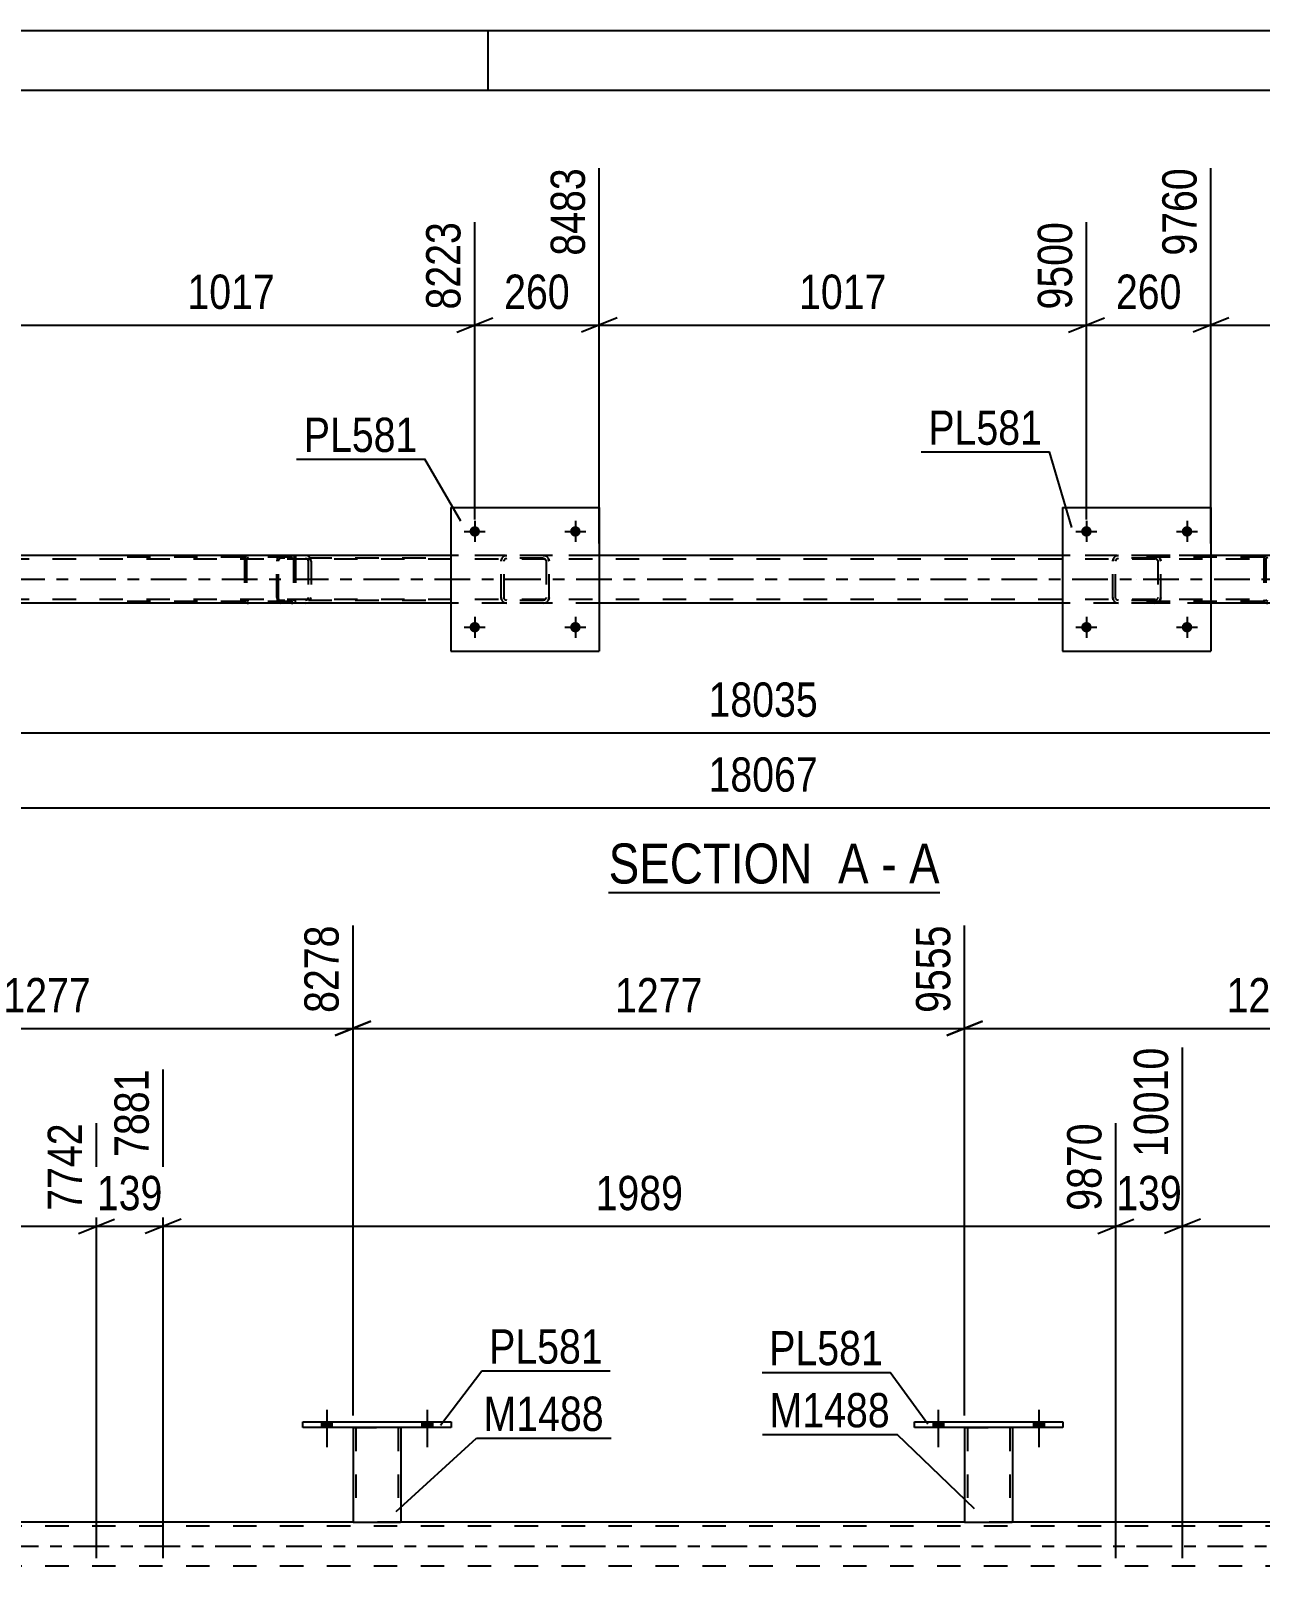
# Model space of a CAD drawing. Header units: millimetres. Extents: x 0 to 841, y 0 to 594.
# Drawn here: x 382.8 to 485.5, y 465.7 to 594 of the extents above; entities that cross this region are included whole.
import ezdxf

# ---------------------------------------------------------------- set-up
doc = ezdxf.new("R2010")
doc.units = ezdxf.units.MM
doc.linetypes.add('DXK_LINE_DOT2', pattern=[3.9198, 1.9599, -1.9599])
doc.linetypes.add('DXK_LINE_DOT3', pattern=[5.9187, 2.979, -0.9799, 0.9799, -0.9799])
doc.styles.add('Arial Narrow', font='ARIALN.TTF', dxfattribs={"height": 0.2})

# ---------------------------------------------------------------- blocks, each defined once
blk = doc.blocks.new('Unknown-814521683-1135')
at = {"color": 5, "linetype": 'Continuous'}
for p, q in [((841, 594), (0, 594)), ((421, 589), (421, 594)), ((836, 589), (5, 589))]:
    blk.add_line(p, q, dxfattribs=at)
blk = doc.blocks.new('Unknown-814521683-11 - 4986')
at = {"color": 6, "linetype": 'Continuous'}
blk.add_line((431.06, 522.01), (458.71, 522.01), dxfattribs=at)
at = {"color": 0, "linetype": 'Continuous'}
for points in [[(449.17, 522.76), (449.17, 526.26), (431.06, 526.26), (431.06, 522.76)], [(452.78, 522.76), (452.78, 526.26), (450.22, 526.26), (450.22, 522.76)], [(455.1, 522.76), (455.1, 526.26), (453.83, 526.26), (453.83, 522.76)], [(458.71, 522.76), (458.71, 526.26), (456.15, 526.26), (456.15, 522.76)]]:
    blk.add_wipeout(points, dxfattribs=at)
at = {"color": 7, "linetype": 'Continuous', "style": 'Arial Narrow'}
for s, p in [('SECTION ', (431.06, 522.76)), ('A', (450.22, 522.76)), ('A', (456.15, 522.76)), ('-', (453.83, 522.76))]:
    blk.add_text(s, height=3.34, dxfattribs=at).set_placement(p)
blk = doc.blocks.new('Part-814521683-5059 - 4986')
at = {"color": 7, "linetype": 'DXK_LINE_DOT2'}
for p, q in [((403.38, 549.87), (403.36, 549.69)), ((403.36, 546.65), (403.36, 549.69)), ((403.44, 550.03), (403.38, 549.87)), ((403.52, 550.13), (403.44, 550.03)), ((403.49, 549.69), (403.5, 549.78)), ((403.49, 546.65), (403.49, 549.69)), ((403.5, 549.78), (403.53, 549.86)), ((403.63, 550.17), (403.52, 550.13)), ((403.53, 549.86), (403.58, 549.91)), ((403.58, 549.91), (403.63, 549.93)), ((415.78, 550.17), (403.63, 550.17)), ((415.78, 549.93), (403.63, 549.93)), ((404.9, 550.17), (404.9, 549.93)), ((405.91, 550.13), (405.72, 550.17)), ((405.72, 549.93), (405.82, 549.91)), ((405.82, 549.91), (405.9, 549.86)), ((405.9, 549.86), (405.95, 549.78)), ((405.95, 549.78), (405.97, 549.69)), ((405.97, 549.69), (405.97, 546.65)), ((406.2, 549.77), (406.18, 549.87)), ((406.22, 549.69), (406.2, 549.77)), ((406.22, 549.69), (406.22, 546.65)), ((403.36, 546.65), (403.38, 546.46)), ((403.5, 546.55), (403.49, 546.65)), ((403.53, 546.48), (403.5, 546.55)), ((403.58, 546.42), (403.53, 546.48)), ((405.9, 546.48), (405.82, 546.42)), ((405.95, 546.55), (405.9, 546.48)), ((405.97, 546.65), (405.95, 546.55)), ((406.18, 546.46), (406.2, 546.56)), ((406.2, 546.56), (406.22, 546.65)), ((403.38, 546.46), (403.44, 546.31)), ((403.44, 546.31), (403.52, 546.2)), ((403.52, 546.2), (403.63, 546.17)), ((403.63, 546.41), (403.58, 546.42)), ((415.78, 546.41), (403.63, 546.41)), ((415.78, 546.17), (403.63, 546.17)), ((404.9, 546.17), (404.9, 546.41)), ((405.82, 546.42), (405.72, 546.41)), ((405.72, 546.17), (405.91, 546.2))]:
    blk.add_line(p, q, dxfattribs=at)
blk.add_arc((405.73, 549.67), 0.492, 23.8494, 68.8059, dxfattribs=at)
blk = doc.blocks.new('Part-814521683-5015 - 4986')
at = {"color": 7, "linetype": 'DXK_LINE_DOT2'}
for p, q in [((755.04, 549.85), (90.98, 549.85)), ((755.04, 550.17), (162.47, 550.17)), ((430.28, 550.17), (417.88, 550.17)), ((481.36, 550.17), (468.96, 550.17)), ((755.04, 546.49), (90.98, 546.49)), ((430.28, 546.17), (417.88, 546.17)), ((481.36, 546.17), (468.96, 546.17))]:
    blk.add_line(p, q, dxfattribs=at)
at = {"color": 2, "linetype": 'Continuous'}
for p, q in [((417.88, 550.17), (379.2, 550.17)), ((468.96, 550.17), (430.28, 550.17)), ((520.04, 550.17), (481.36, 550.17)), ((417.88, 546.17), (379.2, 546.17)), ((468.96, 546.17), (430.28, 546.17)), ((520.04, 546.17), (481.36, 546.17))]:
    blk.add_line(p, q, dxfattribs=at)
at = {"color": 7, "linetype": 'DXK_LINE_DOT3'}
blk.add_line((90.98, 548.17), (755.04, 548.17), dxfattribs=at)
blk = doc.blocks.new('Part-814521683-5098 - 4986')
at = {"color": 7, "linetype": 'DXK_LINE_DOT2'}
for p, q in [((489.7, 550.17), (474.37, 550.17)), ((489.7, 550.01), (474.37, 550.01)), ((485.81, 549.97), (485.78, 549.85)), ((485.78, 549.85), (485.78, 546.49)), ((485.95, 549.85), (485.96, 549.91)), ((485.95, 549.85), (485.95, 546.49)), ((485.96, 549.91), (486, 549.96)), ((486.12, 550.17), (485.99, 550.14)), ((486, 549.96), (486.06, 549.99)), ((486.06, 549.99), (486.12, 550.01)), ((489.83, 550.14), (489.7, 550.17)), ((489.7, 550.01), (489.76, 549.99)), ((489.76, 549.99), (489.79, 549.98)), ((489.79, 549.98), (489.82, 549.96)), ((489.82, 549.96), (489.86, 549.91)), ((489.86, 549.91), (489.87, 549.85)), ((489.87, 549.85), (489.87, 546.49)), ((490.04, 549.85), (490.01, 549.97)), ((490.04, 549.85), (490.04, 546.49)), ((485.78, 546.49), (485.81, 546.36)), ((485.96, 546.43), (485.95, 546.49)), ((489.87, 546.49), (489.86, 546.43)), ((490.01, 546.36), (490.04, 546.49)), ((489.7, 546.33), (474.37, 546.33)), ((489.7, 546.17), (474.37, 546.17)), ((486, 546.37), (485.96, 546.43)), ((485.99, 546.19), (486.12, 546.17)), ((486.06, 546.34), (486, 546.37)), ((486.12, 546.33), (486.06, 546.34)), ((489.7, 546.33), (489.76, 546.34)), ((489.7, 546.17), (489.83, 546.19)), ((489.76, 546.34), (489.79, 546.35)), ((489.79, 546.35), (489.82, 546.37)), ((489.86, 546.43), (489.82, 546.37))]:
    blk.add_line(p, q, dxfattribs=at)
for centre, start, end in [((486.11, 549.83), 110.7583, 155.68), ((489.71, 549.83), 24.32, 69.2417), ((486.11, 546.5), 204.32, 249.2417)]:
    blk.add_arc(centre, 0.331, start, end, dxfattribs=at)
blk = doc.blocks.new('Part-814521683-5099 - 4986')
at = {"color": 7, "linetype": 'DXK_LINE_DOT2'}
for p, q in [((404.56, 550.17), (389.23, 550.17)), ((404.56, 550.01), (389.23, 550.01)), ((400.67, 549.97), (400.65, 549.85)), ((400.65, 549.85), (400.65, 546.49)), ((400.82, 549.85), (400.83, 549.91)), ((400.82, 549.85), (400.82, 546.49)), ((400.83, 549.91), (400.87, 549.96)), ((400.99, 550.17), (400.86, 550.14)), ((400.87, 549.96), (400.92, 549.99)), ((400.92, 549.99), (400.99, 550.01)), ((404.69, 550.14), (404.56, 550.17)), ((404.56, 550.01), (404.63, 549.99)), ((404.63, 549.99), (404.65, 549.98)), ((404.65, 549.98), (404.68, 549.96)), ((404.68, 549.96), (404.72, 549.91)), ((404.72, 549.91), (404.73, 549.85)), ((404.73, 549.85), (404.73, 546.49)), ((404.9, 549.85), (404.88, 549.97)), ((404.9, 549.85), (404.9, 546.49)), ((400.65, 546.49), (400.67, 546.36)), ((400.83, 546.43), (400.82, 546.49)), ((404.73, 546.49), (404.72, 546.43)), ((404.88, 546.36), (404.9, 546.49)), ((404.56, 546.33), (389.23, 546.33)), ((404.56, 546.17), (389.23, 546.17)), ((400.87, 546.37), (400.83, 546.43)), ((400.86, 546.19), (400.99, 546.17)), ((400.92, 546.34), (400.87, 546.37)), ((400.99, 546.33), (400.92, 546.34)), ((404.56, 546.33), (404.63, 546.34)), ((404.56, 546.17), (404.69, 546.19)), ((404.63, 546.34), (404.65, 546.35)), ((404.65, 546.35), (404.68, 546.37)), ((404.72, 546.43), (404.68, 546.37))]:
    blk.add_line(p, q, dxfattribs=at)
for centre, start, end in [((400.97, 549.83), 110.7583, 155.68), ((404.58, 549.83), 24.32, 69.2417), ((400.97, 546.5), 204.32, 249.2417)]:
    blk.add_arc(centre, 0.331, start, end, dxfattribs=at)
blk = doc.blocks.new('Part-814521683-5177 - 4986')
at = {"color": 2, "linetype": 'Continuous'}
for p, q in [((468.96, 554.17), (468.96, 542.17)), ((468.96, 554.17), (481.36, 554.17)), ((481.36, 554.17), (481.36, 542.17)), ((468.96, 542.17), (481.36, 542.17))]:
    blk.add_line(p, q, dxfattribs=at)
blk = doc.blocks.new('Part-814521683-5178 - 4986')
at = {"color": 7, "linetype": 'DXK_LINE_DOT2'}
for p, q in [((473.16, 549.69), (473.19, 549.87)), ((473.19, 549.87), (473.16, 549.69)), ((473.16, 546.65), (473.16, 549.69)), ((473.4, 549.69), (473.42, 549.78)), ((473.4, 546.65), (473.4, 549.69)), ((473.42, 549.78), (473.47, 549.86)), ((473.45, 550.13), (473.64, 550.17)), ((473.64, 550.17), (473.45, 550.13)), ((473.47, 549.86), (473.55, 549.91)), ((473.55, 549.91), (473.64, 549.93)), ((476.68, 550.17), (473.64, 550.17)), ((476.68, 549.93), (473.64, 549.93)), ((476.68, 550.17), (476.86, 550.13)), ((476.86, 550.13), (476.68, 550.17)), ((476.68, 549.93), (476.77, 549.91)), ((476.77, 549.91), (476.85, 549.86)), ((476.85, 549.86), (476.9, 549.78)), ((476.9, 549.78), (476.92, 549.69)), ((476.92, 549.69), (476.92, 546.65)), ((477.12, 549.87), (477.16, 549.69)), ((477.16, 549.69), (477.12, 549.87)), ((477.16, 546.65), (477.16, 549.69)), ((473.19, 546.46), (473.16, 546.65)), ((473.16, 546.65), (473.19, 546.46)), ((473.42, 546.55), (473.4, 546.65)), ((473.47, 546.48), (473.42, 546.55)), ((473.55, 546.42), (473.47, 546.48)), ((476.85, 546.48), (476.77, 546.42)), ((476.9, 546.55), (476.85, 546.48)), ((476.92, 546.65), (476.9, 546.55)), ((477.16, 546.65), (477.12, 546.46)), ((477.12, 546.46), (477.16, 546.65)), ((473.64, 546.17), (473.45, 546.2)), ((473.45, 546.2), (473.64, 546.17)), ((473.64, 546.41), (473.55, 546.42)), ((476.68, 546.41), (473.64, 546.41)), ((476.68, 546.17), (473.64, 546.17)), ((476.77, 546.42), (476.68, 546.41)), ((476.86, 546.2), (476.68, 546.17)), ((476.68, 546.17), (476.86, 546.2))]:
    blk.add_line(p, q, dxfattribs=at)
at = {"color": 7, "linetype": 'DXK_LINE_DOT3'}
blk.add_line((475.16, 548.17), (475.16, 548.17), dxfattribs=at)
at = {"color": 7, "linetype": 'DXK_LINE_DOT2'}
for centre, start, end in [((473.64, 549.69), 112.5, 157.5), ((473.64, 549.69), 112.5, 157.5), ((476.68, 549.69), 22.5, 67.5), ((476.68, 549.69), 22.5, 67.5), ((473.64, 546.65), 202.5, 247.5), ((473.64, 546.65), 202.5, 247.5), ((476.68, 546.65), 292.5, 337.5), ((476.68, 546.65), 292.5, 337.5)]:
    blk.add_arc(centre, 0.48, start, end, dxfattribs=at)
blk = doc.blocks.new('Part-814521683-5183 - 4986')
at = {"color": 2, "linetype": 'Continuous'}
for p, q in [((417.88, 554.17), (417.88, 542.17)), ((417.88, 554.17), (430.28, 554.17)), ((430.28, 554.17), (430.28, 542.17)), ((417.88, 542.17), (430.28, 542.17))]:
    blk.add_line(p, q, dxfattribs=at)
blk = doc.blocks.new('Part-814521683-5184 - 4986')
at = {"color": 7, "linetype": 'DXK_LINE_DOT2'}
for p, q in [((422.08, 549.69), (422.11, 549.87)), ((422.11, 549.87), (422.08, 549.69)), ((422.08, 546.65), (422.08, 549.69)), ((422.32, 549.69), (422.34, 549.78)), ((422.32, 546.65), (422.32, 549.69)), ((422.34, 549.78), (422.39, 549.86)), ((422.37, 550.13), (422.56, 550.17)), ((422.56, 550.17), (422.37, 550.13)), ((422.39, 549.86), (422.47, 549.91)), ((422.47, 549.91), (422.56, 549.93)), ((425.6, 550.17), (422.56, 550.17)), ((425.6, 549.93), (422.56, 549.93)), ((425.6, 550.17), (425.78, 550.13)), ((425.78, 550.13), (425.6, 550.17)), ((425.6, 549.93), (425.69, 549.91)), ((425.69, 549.91), (425.77, 549.86)), ((425.77, 549.86), (425.82, 549.78)), ((425.82, 549.78), (425.84, 549.69)), ((425.84, 549.69), (425.84, 546.65)), ((426.04, 549.87), (426.08, 549.69)), ((426.08, 549.69), (426.04, 549.87)), ((426.08, 546.65), (426.08, 549.69)), ((422.11, 546.46), (422.08, 546.65)), ((422.08, 546.65), (422.11, 546.46)), ((422.34, 546.55), (422.32, 546.65)), ((422.39, 546.48), (422.34, 546.55)), ((422.47, 546.42), (422.39, 546.48)), ((425.77, 546.48), (425.69, 546.42)), ((425.82, 546.55), (425.77, 546.48)), ((425.84, 546.65), (425.82, 546.55)), ((426.08, 546.65), (426.04, 546.46)), ((426.04, 546.46), (426.08, 546.65)), ((422.56, 546.17), (422.37, 546.2)), ((422.37, 546.2), (422.56, 546.17)), ((422.56, 546.41), (422.47, 546.42)), ((425.6, 546.41), (422.56, 546.41)), ((425.6, 546.17), (422.56, 546.17)), ((425.69, 546.42), (425.6, 546.41)), ((425.78, 546.2), (425.6, 546.17)), ((425.6, 546.17), (425.78, 546.2))]:
    blk.add_line(p, q, dxfattribs=at)
at = {"color": 7, "linetype": 'DXK_LINE_DOT3'}
blk.add_line((424.08, 548.17), (424.08, 548.17), dxfattribs=at)
at = {"color": 7, "linetype": 'DXK_LINE_DOT2'}
for centre, start, end in [((422.56, 549.69), 112.5, 157.5), ((422.56, 549.69), 112.5, 157.5), ((425.6, 549.69), 22.5, 67.5), ((425.6, 549.69), 22.5, 67.5), ((422.56, 546.65), 202.5, 247.5), ((422.56, 546.65), 202.5, 247.5), ((425.6, 546.65), 292.5, 337.5), ((425.6, 546.65), 292.5, 337.5)]:
    blk.add_arc(centre, 0.48, start, end, dxfattribs=at)
blk = doc.blocks.new('Bolt-814521683-5210 - 4986')
at = {"linetype": 'Continuous'}
for points in [[(471.4, 552.17, -1), (470.52, 552.17, -1)], [(479.8, 552.17, -1), (478.92, 552.17, -1)]]:
    blk.add_hatch(color=1, dxfattribs=at).paths.add_polyline_path(points)
at = {"color": 1, "linetype": 'Continuous'}
for p, q in [((470.96, 553.05), (470.96, 551.29)), ((479.36, 553.05), (479.36, 551.29)), ((470.08, 552.17), (471.84, 552.17)), ((478.48, 552.17), (480.24, 552.17))]:
    blk.add_line(p, q, dxfattribs=at)
blk = doc.blocks.new('Bolt-814521683-5211 - 4986')
at = {"linetype": 'Continuous'}
for points in [[(471.4, 544.17, -1), (470.52, 544.17, -1)], [(479.8, 544.17, -1), (478.92, 544.17, -1)]]:
    blk.add_hatch(color=1, dxfattribs=at).paths.add_polyline_path(points)
at = {"color": 1, "linetype": 'Continuous'}
for p, q in [((470.08, 544.17), (471.84, 544.17)), ((470.96, 545.05), (470.96, 543.29)), ((478.48, 544.17), (480.24, 544.17)), ((479.36, 545.05), (479.36, 543.29))]:
    blk.add_line(p, q, dxfattribs=at)
blk = doc.blocks.new('Bolt-814521683-5212 - 4986')
at = {"linetype": 'Continuous'}
for points in [[(420.32, 552.17, -1), (419.44, 552.17, -1)], [(428.72, 552.17, -1), (427.84, 552.17, -1)]]:
    blk.add_hatch(color=1, dxfattribs=at).paths.add_polyline_path(points)
at = {"color": 1, "linetype": 'Continuous'}
for p, q in [((419.88, 553.05), (419.88, 551.29)), ((428.28, 553.05), (428.28, 551.29)), ((419, 552.17), (420.76, 552.17)), ((427.4, 552.17), (429.16, 552.17))]:
    blk.add_line(p, q, dxfattribs=at)
blk = doc.blocks.new('Bolt-814521683-5213 - 4986')
at = {"linetype": 'Continuous'}
for points in [[(420.32, 544.17, -1), (419.44, 544.17, -1)], [(428.72, 544.17, -1), (427.84, 544.17, -1)]]:
    blk.add_hatch(color=1, dxfattribs=at).paths.add_polyline_path(points)
at = {"color": 1, "linetype": 'Continuous'}
for p, q in [((419, 544.17), (420.76, 544.17)), ((419.88, 545.05), (419.88, 543.29)), ((427.4, 544.17), (429.16, 544.17)), ((428.28, 545.05), (428.28, 543.29))]:
    blk.add_line(p, q, dxfattribs=at)
blk = doc.blocks.new('Bolt-814521683-3294 - 3269')
at = {"linetype": 'Continuous'}
for points in [[(458.15, 477.31), (459.03, 477.31), (459.03, 477.79), (458.15, 477.79)], [(466.55, 477.31), (467.43, 477.31), (467.43, 477.79), (466.55, 477.79)]]:
    blk.add_hatch(color=1, dxfattribs=at).paths.add_polyline_path(points)
at = {"color": 1, "linetype": 'Continuous'}
for p, q in [((458.59, 478.79), (458.59, 475.67)), ((466.99, 478.79), (466.99, 475.67)), ((458.15, 477.79), (458.15, 477.31)), ((459.03, 477.79), (459.03, 477.31)), ((466.55, 477.79), (466.55, 477.31)), ((467.43, 477.79), (467.43, 477.31))]:
    blk.add_line(p, q, dxfattribs=at)
blk = doc.blocks.new('Bolt-814521683-3295 - 3269')
at = {"linetype": 'Continuous'}
for points in [[(458.15, 477.31), (459.03, 477.31), (459.03, 477.79), (458.15, 477.79)], [(466.55, 477.31), (467.43, 477.31), (467.43, 477.79), (466.55, 477.79)]]:
    blk.add_hatch(color=1, dxfattribs=at).paths.add_polyline_path(points)
at = {"color": 1, "linetype": 'Continuous'}
for p, q in [((458.59, 478.79), (458.59, 475.67)), ((466.99, 478.79), (466.99, 475.67)), ((458.15, 477.79), (458.15, 477.31)), ((459.03, 477.79), (459.03, 477.31)), ((466.55, 477.79), (466.55, 477.31)), ((467.43, 477.79), (467.43, 477.31))]:
    blk.add_line(p, q, dxfattribs=at)
blk = doc.blocks.new('Bolt-814521683-3296 - 3269')
at = {"linetype": 'Continuous'}
for points in [[(407.07, 477.31), (407.95, 477.31), (407.95, 477.79), (407.07, 477.79)], [(415.47, 477.31), (416.35, 477.31), (416.35, 477.79), (415.47, 477.79)]]:
    blk.add_hatch(color=1, dxfattribs=at).paths.add_polyline_path(points)
at = {"color": 1, "linetype": 'Continuous'}
for p, q in [((407.51, 478.79), (407.51, 475.67)), ((415.91, 478.79), (415.91, 475.67)), ((407.07, 477.79), (407.07, 477.31)), ((407.95, 477.79), (407.95, 477.31)), ((415.47, 477.79), (415.47, 477.31)), ((416.35, 477.79), (416.35, 477.31))]:
    blk.add_line(p, q, dxfattribs=at)
blk = doc.blocks.new('Bolt-814521683-3297 - 3269')
at = {"linetype": 'Continuous'}
for points in [[(407.07, 477.31), (407.95, 477.31), (407.95, 477.79), (407.07, 477.79)], [(415.47, 477.31), (416.35, 477.31), (416.35, 477.79), (415.47, 477.79)]]:
    blk.add_hatch(color=1, dxfattribs=at).paths.add_polyline_path(points)
at = {"color": 1, "linetype": 'Continuous'}
for p, q in [((407.51, 478.79), (407.51, 475.67)), ((415.91, 478.79), (415.91, 475.67)), ((407.07, 477.79), (407.07, 477.31)), ((407.95, 477.79), (407.95, 477.31)), ((415.47, 477.79), (415.47, 477.31)), ((416.35, 477.79), (416.35, 477.31))]:
    blk.add_line(p, q, dxfattribs=at)
blk = doc.blocks.new('Part-814521683-3449 - 3269')
at = {"color": 2, "linetype": 'Continuous'}
for p, q in [((456.59, 477.79), (468.99, 477.79)), ((456.59, 477.31), (456.59, 477.79)), ((468.99, 477.31), (456.59, 477.31)), ((468.99, 477.79), (468.99, 477.31))]:
    blk.add_line(p, q, dxfattribs=at)
blk = doc.blocks.new('Part-814521683-3454 - 3269')
at = {"color": 2, "linetype": 'Continuous'}
for p, q in [((460.79, 477.31), (460.79, 469.4)), ((464.79, 477.31), (464.79, 469.4)), ((460.79, 469.4), (464.75, 469.4)), ((464.79, 469.4), (464.75, 469.4))]:
    blk.add_line(p, q, dxfattribs=at)
at = {"color": 7, "linetype": 'DXK_LINE_DOT2'}
for p, q in [((460.79, 477.31), (464.79, 477.31)), ((460.79, 477.31), (460.79, 477.31)), ((460.79, 477.31), (460.79, 477.31)), ((461.03, 477.31), (461.03, 469.4)), ((464.55, 477.31), (464.55, 469.4)), ((464.79, 477.31), (464.79, 477.31)), ((464.79, 477.31), (464.79, 477.31)), ((464.53, 469.4), (464.55, 469.4))]:
    blk.add_line(p, q, dxfattribs=at)
blk = doc.blocks.new('Part-814521683-3459 - 3269')
at = {"color": 2, "linetype": 'Continuous'}
for p, q in [((405.51, 477.79), (417.91, 477.79)), ((405.51, 477.31), (405.51, 477.79)), ((417.91, 477.31), (405.51, 477.31)), ((417.91, 477.79), (417.91, 477.31))]:
    blk.add_line(p, q, dxfattribs=at)
blk = doc.blocks.new('Part-814521683-3464 - 3269')
at = {"color": 2, "linetype": 'Continuous'}
for p, q in [((409.71, 477.31), (409.71, 469.4)), ((413.71, 477.31), (413.71, 469.4)), ((409.71, 469.4), (413.67, 469.4)), ((413.71, 469.4), (413.67, 469.4))]:
    blk.add_line(p, q, dxfattribs=at)
at = {"color": 7, "linetype": 'DXK_LINE_DOT2'}
for p, q in [((409.71, 477.31), (413.71, 477.31)), ((409.71, 477.31), (409.71, 477.31)), ((409.71, 477.31), (409.71, 477.31)), ((409.95, 477.31), (409.95, 469.4)), ((413.47, 477.31), (413.47, 469.4)), ((413.71, 477.31), (413.71, 477.31)), ((413.71, 477.31), (413.71, 477.31)), ((413.45, 469.4), (413.47, 469.4))]:
    blk.add_line(p, q, dxfattribs=at)
blk = doc.blocks.new('Part-814521683-3675 - 3269')
at = {"color": 7, "linetype": 'DXK_LINE_DOT2'}
for p, q in [((742.67, 469.08), (78.6, 469.08)), ((413.71, 469.4), (409.71, 469.4)), ((464.79, 469.4), (460.79, 469.4)), ((742.67, 465.72), (78.6, 465.72))]:
    blk.add_line(p, q, dxfattribs=at)
at = {"color": 2, "linetype": 'Continuous'}
for p, q in [((409.71, 469.4), (362.62, 469.4)), ((460.79, 469.4), (413.71, 469.4)), ((511.87, 469.4), (464.79, 469.4))]:
    blk.add_line(p, q, dxfattribs=at)
at = {"color": 7, "linetype": 'DXK_LINE_DOT3'}
blk.add_line((78.6, 467.4), (742.67, 467.4), dxfattribs=at)
blk = doc.blocks.new('StraightDimension-814521683-5607 - 4986')
at = {"color": 7, "linetype": 'Continuous'}
for p, q in [((481.36, 551.17), (481.36, 582.52)), ((522.04, 553.17), (522.04, 579.85)), ((482.86, 570.01), (479.86, 568.81)), ((520.54, 568.81), (523.54, 570.01)), ((481.36, 569.41), (522.04, 569.41))]:
    blk.add_line(p, q, dxfattribs=at)
at = {"color": 0}
blk.add_wipeout([(505.95, 570.16), (505.95, 574.36), (497.44, 574.36), (497.44, 570.16)], dxfattribs=at)
at = {"color": 3, "style": 'Arial Narrow'}
blk.add_text('1017', height=2.863, dxfattribs=at).set_placement((498.04, 570.76))
at = {"color": 0, "linetype": 'Continuous'}
blk.add_wipeout([(521.44, 580.45), (517.24, 580.45), (517.24, 570.11), (521.44, 570.11)], dxfattribs=at)
at = {"color": 3, "linetype": 'Continuous', "style": 'Arial Narrow'}
blk.add_text('10777', height=2.863, rotation=90.0002, dxfattribs=at).set_placement((520.84, 570.71))
blk = doc.blocks.new('StraightDimension-814521683-5567 - 4986')
at = {"color": 7, "linetype": 'Continuous'}
for p, q in [((430.28, 551.17), (430.28, 582.52)), ((470.96, 553.17), (470.96, 578.02)), ((431.78, 570.01), (428.78, 568.81)), ((469.46, 568.81), (472.46, 570.01)), ((430.28, 569.41), (470.96, 569.41))]:
    blk.add_line(p, q, dxfattribs=at)
at = {"color": 0}
blk.add_wipeout([(454.87, 570.16), (454.87, 574.36), (446.36, 574.36), (446.36, 570.16)], dxfattribs=at)
at = {"color": 3, "style": 'Arial Narrow'}
blk.add_text('1017', height=2.863, dxfattribs=at).set_placement((446.96, 570.76))
at = {"color": 0, "linetype": 'Continuous'}
blk.add_wipeout([(470.36, 578.62), (466.16, 578.62), (466.16, 570.11), (470.36, 570.11)], dxfattribs=at)
at = {"color": 3, "linetype": 'Continuous', "style": 'Arial Narrow'}
blk.add_text('9500', height=2.863, rotation=90.0002, dxfattribs=at).set_placement((469.76, 570.71))
blk = doc.blocks.new('StraightDimension-814521683-5547 - 4986')
at = {"color": 7, "linetype": 'Continuous'}
for p, q in [((430.28, 551.17), (430.28, 582.52)), ((419.88, 553.17), (419.88, 578.02)), ((418.38, 568.81), (421.38, 570.01)), ((431.78, 570.01), (428.78, 568.81)), ((419.88, 569.41), (430.28, 569.41))]:
    blk.add_line(p, q, dxfattribs=at)
at = {"color": 0}
blk.add_wipeout([(428.42, 570.16), (428.42, 574.36), (421.73, 574.36), (421.73, 570.16)], dxfattribs=at)
at = {"color": 3, "style": 'Arial Narrow'}
blk.add_text('260', height=2.863, dxfattribs=at).set_placement((422.33, 570.76))
at = {"color": 0, "linetype": 'Continuous'}
blk.add_wipeout([(429.68, 583.12), (425.48, 583.12), (425.48, 574.61), (429.68, 574.61)], dxfattribs=at)
at = {"color": 3, "linetype": 'Continuous', "style": 'Arial Narrow'}
blk.add_text('8483', height=2.863, rotation=90.0002, dxfattribs=at).set_placement((429.08, 575.21))
blk = doc.blocks.new('StraightDimension-814521683-5855 - 4986')
at = {"color": 7, "linetype": 'Continuous'}
blk.add_line((90.34, 529.08), (797.6, 529.08), dxfattribs=at)
at = {"color": 0}
blk.add_wipeout([(449.14, 529.83), (449.14, 534.03), (438.8, 534.03), (438.8, 529.83)], dxfattribs=at)
at = {"color": 3, "style": 'Arial Narrow'}
blk.add_text('18067', height=2.863, dxfattribs=at).set_placement((439.4, 530.43))
blk = doc.blocks.new('StraightDimension-814521683-8673 - 4986')
at = {"color": 7, "linetype": 'Continuous'}
blk.add_line((90.98, 535.34), (796.96, 535.34), dxfattribs=at)
at = {"color": 0}
blk.add_wipeout([(449.14, 536.09), (449.14, 540.29), (438.8, 540.29), (438.8, 536.09)], dxfattribs=at)
at = {"color": 3, "style": 'Arial Narrow'}
blk.add_text('18035', height=2.863, dxfattribs=at).set_placement((439.4, 536.69))
blk = doc.blocks.new('StraightDimension-814521683-5527 - 4986')
at = {"color": 7, "linetype": 'Continuous'}
for p, q in [((379.2, 551.17), (379.2, 582.52)), ((419.88, 553.17), (419.88, 578.02)), ((380.7, 570.01), (377.7, 568.81)), ((418.38, 568.81), (421.38, 570.01)), ((379.2, 569.41), (419.88, 569.41))]:
    blk.add_line(p, q, dxfattribs=at)
at = {"color": 0}
blk.add_wipeout([(403.79, 570.16), (403.79, 574.36), (395.28, 574.36), (395.28, 570.16)], dxfattribs=at)
at = {"color": 3, "style": 'Arial Narrow'}
blk.add_text('1017', height=2.863, dxfattribs=at).set_placement((395.88, 570.76))
at = {"color": 0, "linetype": 'Continuous'}
blk.add_wipeout([(419.28, 578.62), (415.08, 578.62), (415.08, 570.11), (419.28, 570.11)], dxfattribs=at)
at = {"color": 3, "linetype": 'Continuous', "style": 'Arial Narrow'}
blk.add_text('8223', height=2.863, rotation=90.0002, dxfattribs=at).set_placement((418.68, 570.71))
blk = doc.blocks.new('StraightDimension-814521683-5587 - 4986')
at = {"color": 7, "linetype": 'Continuous'}
for p, q in [((481.36, 551.17), (481.36, 582.52)), ((470.96, 553.17), (470.96, 578.02)), ((469.46, 568.81), (472.46, 570.01)), ((482.86, 570.01), (479.86, 568.81)), ((470.96, 569.41), (481.36, 569.41))]:
    blk.add_line(p, q, dxfattribs=at)
at = {"color": 0}
blk.add_wipeout([(479.5, 570.16), (479.5, 574.36), (472.82, 574.36), (472.82, 570.16)], dxfattribs=at)
at = {"color": 3, "style": 'Arial Narrow'}
blk.add_text('260', height=2.863, dxfattribs=at).set_placement((473.42, 570.76))
at = {"color": 0, "linetype": 'Continuous'}
blk.add_wipeout([(480.76, 583.12), (476.56, 583.12), (476.56, 574.61), (480.76, 574.61)], dxfattribs=at)
at = {"color": 3, "linetype": 'Continuous', "style": 'Arial Narrow'}
blk.add_text('9760', height=2.863, rotation=90.0002, dxfattribs=at).set_placement((480.16, 575.21))
blk = doc.blocks.new('StraightDimension-814521683-4773 - 3269')
at = {"color": 7, "linetype": 'Continuous'}
for p, q in [((308.72, 466.4), (308.72, 507.23)), ((388.28, 466.4), (388.28, 502.73)), ((310.22, 494.72), (307.22, 493.52)), ((308.72, 494.12), (388.28, 494.12)), ((386.78, 493.52), (389.78, 494.72))]:
    blk.add_line(p, q, dxfattribs=at)
at = {"color": 0}
blk.add_wipeout([(352.75, 494.87), (352.75, 499.07), (344.24, 499.07), (344.24, 494.87)], dxfattribs=at)
at = {"color": 3, "style": 'Arial Narrow'}
blk.add_text('1989', height=2.863, dxfattribs=at).set_placement((344.84, 495.47))
at = {"color": 0, "linetype": 'Continuous'}
blk.add_wipeout([(387.68, 503.33), (383.48, 503.33), (383.48, 494.82), (387.68, 494.82)], dxfattribs=at)
at = {"color": 3, "linetype": 'Continuous', "style": 'Arial Narrow'}
blk.add_text('7742', height=2.863, rotation=90.0002, dxfattribs=at).set_placement((387.08, 495.42))
blk = doc.blocks.new('StraightDimension-814521683-4716 - 3269')
at = {"color": 7, "linetype": 'Continuous'}
for p, q in [((478.98, 466.4), (478.98, 509.06)), ((473.41, 466.4), (473.41, 502.73)), ((471.91, 493.52), (474.91, 494.72)), ((473.41, 494.12), (478.98, 494.12)), ((480.48, 494.72), (477.48, 493.52))]:
    blk.add_line(p, q, dxfattribs=at)
at = {"color": 0}
blk.add_wipeout([(479.54, 494.87), (479.54, 499.07), (472.85, 499.07), (472.85, 494.87)], dxfattribs=at)
at = {"color": 3, "style": 'Arial Narrow'}
blk.add_text('139', height=2.863, dxfattribs=at).set_placement((473.45, 495.47))
at = {"color": 0, "linetype": 'Continuous'}
blk.add_wipeout([(478.38, 509.66), (474.18, 509.66), (474.18, 499.32), (478.38, 499.32)], dxfattribs=at)
at = {"color": 3, "linetype": 'Continuous', "style": 'Arial Narrow'}
blk.add_text('10010', height=2.863, rotation=90.0002, dxfattribs=at).set_placement((477.78, 499.92))
blk = doc.blocks.new('StraightDimension-814521683-4055 - 3269')
at = {"color": 7, "linetype": 'Continuous'}
for p, q in [((358.62, 478.31), (358.62, 519.26)), ((409.71, 478.31), (409.71, 519.26)), ((360.12, 511.25), (357.12, 510.05)), ((358.62, 510.65), (409.71, 510.65)), ((408.21, 510.05), (411.21, 511.25))]:
    blk.add_line(p, q, dxfattribs=at)
at = {"color": 0}
blk.add_wipeout([(388.42, 511.4), (388.42, 515.6), (379.91, 515.6), (379.91, 511.4)], dxfattribs=at)
at = {"color": 3, "style": 'Arial Narrow'}
blk.add_text('1277', height=2.863, dxfattribs=at).set_placement((380.51, 512))
at = {"color": 0, "linetype": 'Continuous'}
blk.add_wipeout([(409.11, 519.86), (404.91, 519.86), (404.91, 511.35), (409.11, 511.35)], dxfattribs=at)
at = {"color": 3, "linetype": 'Continuous', "style": 'Arial Narrow'}
blk.add_text('8278', height=2.863, rotation=90.0002, dxfattribs=at).set_placement((408.51, 511.95))
blk = doc.blocks.new('StraightDimension-814521683-4065 - 3269')
at = {"color": 7, "linetype": 'Continuous'}
for p, q in [((409.71, 478.31), (409.71, 519.26)), ((460.79, 478.31), (460.79, 519.26)), ((411.21, 511.25), (408.21, 510.05)), ((409.71, 510.65), (460.79, 510.65)), ((459.29, 510.05), (462.29, 511.25))]:
    blk.add_line(p, q, dxfattribs=at)
at = {"color": 0}
blk.add_wipeout([(439.5, 511.4), (439.5, 515.6), (430.99, 515.6), (430.99, 511.4)], dxfattribs=at)
at = {"color": 3, "style": 'Arial Narrow'}
blk.add_text('1277', height=2.863, dxfattribs=at).set_placement((431.59, 512))
at = {"color": 0, "linetype": 'Continuous'}
blk.add_wipeout([(460.19, 519.86), (455.99, 519.86), (455.99, 511.35), (460.19, 511.35)], dxfattribs=at)
at = {"color": 3, "linetype": 'Continuous', "style": 'Arial Narrow'}
blk.add_text('9555', height=2.863, rotation=90.0002, dxfattribs=at).set_placement((459.59, 511.95))
blk = doc.blocks.new('StraightDimension-814521683-4075 - 3269')
at = {"color": 7, "linetype": 'Continuous'}
for p, q in [((511.87, 478.31), (511.87, 521.09)), ((460.79, 478.31), (460.79, 519.26)), ((462.29, 511.25), (459.29, 510.05)), ((460.79, 510.65), (511.87, 510.65)), ((510.37, 510.05), (513.37, 511.25))]:
    blk.add_line(p, q, dxfattribs=at)
at = {"color": 0}
blk.add_wipeout([(490.58, 511.4), (490.58, 515.6), (482.07, 515.6), (482.07, 511.4)], dxfattribs=at)
at = {"color": 3, "style": 'Arial Narrow'}
blk.add_text('1277', height=2.863, dxfattribs=at).set_placement((482.67, 512))
at = {"color": 0, "linetype": 'Continuous'}
blk.add_wipeout([(511.27, 521.69), (507.07, 521.69), (507.07, 511.35), (511.27, 511.35)], dxfattribs=at)
at = {"color": 3, "linetype": 'Continuous', "style": 'Arial Narrow'}
blk.add_text('10832', height=2.863, rotation=90.0002, dxfattribs=at).set_placement((510.67, 511.95))
blk = doc.blocks.new('StraightDimension-814521683-4697 - 3269')
at = {"color": 7, "linetype": 'Continuous'}
for p, q in [((478.98, 466.4), (478.98, 509.06)), ((558.54, 466.4), (558.54, 504.56)), ((480.48, 494.72), (477.48, 493.52)), ((478.98, 494.12), (558.54, 494.12)), ((557.04, 493.52), (560.04, 494.72))]:
    blk.add_line(p, q, dxfattribs=at)
at = {"color": 0}
blk.add_wipeout([(523.02, 494.87), (523.02, 499.07), (514.51, 499.07), (514.51, 494.87)], dxfattribs=at)
at = {"color": 3, "style": 'Arial Narrow'}
blk.add_text('1989', height=2.863, dxfattribs=at).set_placement((515.11, 495.47))
at = {"color": 0, "linetype": 'Continuous'}
blk.add_wipeout([(557.94, 505.16), (553.74, 505.16), (553.74, 494.82), (557.94, 494.82)], dxfattribs=at)
at = {"color": 3, "linetype": 'Continuous', "style": 'Arial Narrow'}
blk.add_text('11999', height=2.863, rotation=90.0002, dxfattribs=at).set_placement((557.34, 495.42))
blk = doc.blocks.new('StraightDimension-814521683-4735 - 3269')
at = {"color": 7, "linetype": 'Continuous'}
for p, q in [((393.85, 466.4), (393.85, 507.23)), ((473.41, 466.4), (473.41, 502.73)), ((395.35, 494.72), (392.35, 493.52)), ((393.85, 494.12), (473.41, 494.12)), ((471.91, 493.52), (474.91, 494.72))]:
    blk.add_line(p, q, dxfattribs=at)
at = {"color": 0}
blk.add_wipeout([(437.89, 494.87), (437.89, 499.07), (429.37, 499.07), (429.37, 494.87)], dxfattribs=at)
at = {"color": 3, "style": 'Arial Narrow'}
blk.add_text('1989', height=2.863, dxfattribs=at).set_placement((429.97, 495.47))
at = {"color": 0, "linetype": 'Continuous'}
blk.add_wipeout([(472.81, 503.33), (468.61, 503.33), (468.61, 494.82), (472.81, 494.82)], dxfattribs=at)
at = {"color": 3, "linetype": 'Continuous', "style": 'Arial Narrow'}
blk.add_text('9870', height=2.863, rotation=90.0002, dxfattribs=at).set_placement((472.21, 495.42))
blk = doc.blocks.new('StraightDimension-814521683-4754 - 3269')
at = {"color": 7, "linetype": 'Continuous'}
for p, q in [((393.85, 466.4), (393.85, 507.23)), ((388.28, 466.4), (388.28, 502.73)), ((386.78, 493.52), (389.78, 494.72)), ((388.28, 494.12), (393.85, 494.12)), ((395.35, 494.72), (392.35, 493.52))]:
    blk.add_line(p, q, dxfattribs=at)
at = {"color": 0}
blk.add_wipeout([(394.41, 494.87), (394.41, 499.07), (387.72, 499.07), (387.72, 494.87)], dxfattribs=at)
at = {"color": 3, "style": 'Arial Narrow'}
blk.add_text('139', height=2.863, dxfattribs=at).set_placement((388.32, 495.47))
at = {"color": 0, "linetype": 'Continuous'}
blk.add_wipeout([(393.25, 507.83), (389.05, 507.83), (389.05, 499.32), (393.25, 499.32)], dxfattribs=at)
at = {"color": 3, "linetype": 'Continuous', "style": 'Arial Narrow'}
blk.add_text('7881', height=2.863, rotation=90.0002, dxfattribs=at).set_placement((392.65, 499.92))
blk = doc.blocks.new('Mark-814521683-5173 - 4986')
at = {"color": 0}
blk.add_wipeout([(467.27, 559.41), (467.27, 562.41), (457.76, 562.41), (457.76, 559.41)], dxfattribs=at)
blk.add_wipeout([(467.27, 559.41), (467.27, 562.41), (457.76, 562.41), (457.76, 559.41)], dxfattribs=at)
at = {"color": 30, "linetype": 'Continuous'}
for p in [(457.16, 558.81), (469.75, 552.49)]:
    blk.add_line(p, (467.87, 558.81), dxfattribs=at)
at = {"color": 3, "style": 'Arial Narrow'}
blk.add_text('PL581', height=2.863, dxfattribs=at).set_placement((457.76, 559.41))
blk = doc.blocks.new('Mark-814521683-5179 - 4986')
at = {"color": 0}
blk.add_wipeout([(415.11, 558.81), (415.11, 561.81), (405.6, 561.81), (405.6, 558.81)], dxfattribs=at)
blk.add_wipeout([(415.11, 558.81), (415.11, 561.81), (405.6, 561.81), (405.6, 558.81)], dxfattribs=at)
at = {"color": 30, "linetype": 'Continuous'}
for p in [(405, 558.21), (418.71, 553.02)]:
    blk.add_line(p, (415.71, 558.21), dxfattribs=at)
at = {"color": 3, "style": 'Arial Narrow'}
blk.add_text('PL581', height=2.863, dxfattribs=at).set_placement((405.6, 558.81))
blk = doc.blocks.new('Mark-814521683-3445 - 3269')
at = {"color": 0}
blk.add_wipeout([(453.97, 482.52), (453.97, 485.52), (444.47, 485.52), (444.47, 482.52)], dxfattribs=at)
blk.add_wipeout([(453.97, 482.52), (453.97, 485.52), (444.47, 485.52), (444.47, 482.52)], dxfattribs=at)
at = {"color": 30, "linetype": 'Continuous'}
for p in [(443.87, 481.92), (457.71, 477.58)]:
    blk.add_line(p, (454.57, 481.92), dxfattribs=at)
at = {"color": 3, "style": 'Arial Narrow'}
blk.add_text('PL581', height=2.863, dxfattribs=at).set_placement((444.47, 482.52))
blk = doc.blocks.new('Mark-814521683-3450 - 3269')
at = {"color": 0}
blk.add_wipeout([(454.55, 477.33), (454.55, 480.33), (444.5, 480.33), (444.5, 477.33)], dxfattribs=at)
blk.add_wipeout([(454.55, 477.33), (454.55, 480.33), (444.5, 480.33), (444.5, 477.33)], dxfattribs=at)
at = {"color": 30, "linetype": 'Continuous'}
for p in [(443.9, 476.73), (461.6, 470.52)]:
    blk.add_line(p, (455.15, 476.73), dxfattribs=at)
at = {"color": 3, "style": 'Arial Narrow'}
blk.add_text('M1488', height=2.863, dxfattribs=at).set_placement((444.5, 477.33))
blk = doc.blocks.new('Mark-814521683-3455 - 3269')
at = {"color": 0}
blk.add_wipeout([(430.58, 482.65), (430.58, 485.65), (421.08, 485.65), (421.08, 482.65)], dxfattribs=at)
blk.add_wipeout([(430.58, 482.65), (430.58, 485.65), (421.08, 485.65), (421.08, 482.65)], dxfattribs=at)
at = {"color": 30, "linetype": 'Continuous'}
for p, q in [((417.02, 477.5), (420.48, 482.05)), ((420.48, 482.05), (431.18, 482.05))]:
    blk.add_line(p, q, dxfattribs=at)
at = {"color": 3, "style": 'Arial Narrow'}
blk.add_text('PL581', height=2.863, dxfattribs=at).set_placement((421.08, 482.65))
blk = doc.blocks.new('Mark-814521683-3460 - 3269')
at = {"color": 0}
blk.add_wipeout([(430.66, 477.03), (430.66, 480.03), (420.61, 480.03), (420.61, 477.03)], dxfattribs=at)
blk.add_wipeout([(430.66, 477.03), (430.66, 480.03), (420.61, 480.03), (420.61, 477.03)], dxfattribs=at)
at = {"color": 30, "linetype": 'Continuous'}
for p, q in [((413.3, 470.3), (420.01, 476.43)), ((420.01, 476.43), (431.26, 476.43))]:
    blk.add_line(p, q, dxfattribs=at)
at = {"color": 3, "style": 'Arial Narrow'}
blk.add_text('M1488', height=2.863, dxfattribs=at).set_placement((420.61, 477.03))

msp = doc.modelspace()

# ---------------------------------------------------------------- block references
for name in ['Unknown-814521683-1135', 'Part-814521683-5183 - 4986', 'Bolt-814521683-5212 - 4986', 'Part-814521683-5177 - 4986', 'Bolt-814521683-5210 - 4986', 'Part-814521683-5015 - 4986', 'Part-814521683-5099 - 4986', 'Part-814521683-5059 - 4986', 'Part-814521683-5184 - 4986', 'Part-814521683-5178 - 4986', 'Part-814521683-5098 - 4986', 'Bolt-814521683-5213 - 4986', 'Bolt-814521683-5211 - 4986', 'Bolt-814521683-3296 - 3269', 'Bolt-814521683-3297 - 3269', 'Bolt-814521683-3294 - 3269', 'Bolt-814521683-3295 - 3269', 'Part-814521683-3459 - 3269', 'Part-814521683-3464 - 3269', 'Part-814521683-3449 - 3269', 'Part-814521683-3454 - 3269', 'Part-814521683-3675 - 3269']:
    msp.add_blockref(name, (0, 0))

# ---------------------------------------------------------------- next in the draw order: block references
for name in ['StraightDimension-814521683-5567 - 4986', 'StraightDimension-814521683-5607 - 4986', 'Unknown-814521683-11 - 4986', 'StraightDimension-814521683-4716 - 3269', 'StraightDimension-814521683-4773 - 3269']:
    msp.add_blockref(name, (0, 0))

# ---------------------------------------------------------------- next in the draw order: block references
for name in ['StraightDimension-814521683-5547 - 4986', 'StraightDimension-814521683-5587 - 4986', 'StraightDimension-814521683-5855 - 4986', 'StraightDimension-814521683-4055 - 3269']:
    msp.add_blockref(name, (0, 0))

# ---------------------------------------------------------------- next in the draw order: block references
for name in ['StraightDimension-814521683-5527 - 4986', 'Mark-814521683-5173 - 4986', 'StraightDimension-814521683-8673 - 4986', 'StraightDimension-814521683-4065 - 3269']:
    msp.add_blockref(name, (0, 0))

# ---------------------------------------------------------------- next in the draw order: block references
for name in ['Mark-814521683-5179 - 4986', 'StraightDimension-814521683-4075 - 3269']:
    msp.add_blockref(name, (0, 0))

# ---------------------------------------------------------------- next in the draw order: block references
for name in ['StraightDimension-814521683-4697 - 3269', 'StraightDimension-814521683-4735 - 3269']:
    msp.add_blockref(name, (0, 0))

# ---------------------------------------------------------------- next in the draw order: block references
for name in ['StraightDimension-814521683-4754 - 3269', 'Mark-814521683-3455 - 3269', 'Mark-814521683-3445 - 3269']:
    msp.add_blockref(name, (0, 0))

# ---------------------------------------------------------------- next in the draw order: block references
for name in ['Mark-814521683-3460 - 3269', 'Mark-814521683-3450 - 3269']:
    msp.add_blockref(name, (0, 0))

doc.saveas('drawing.dxf')
